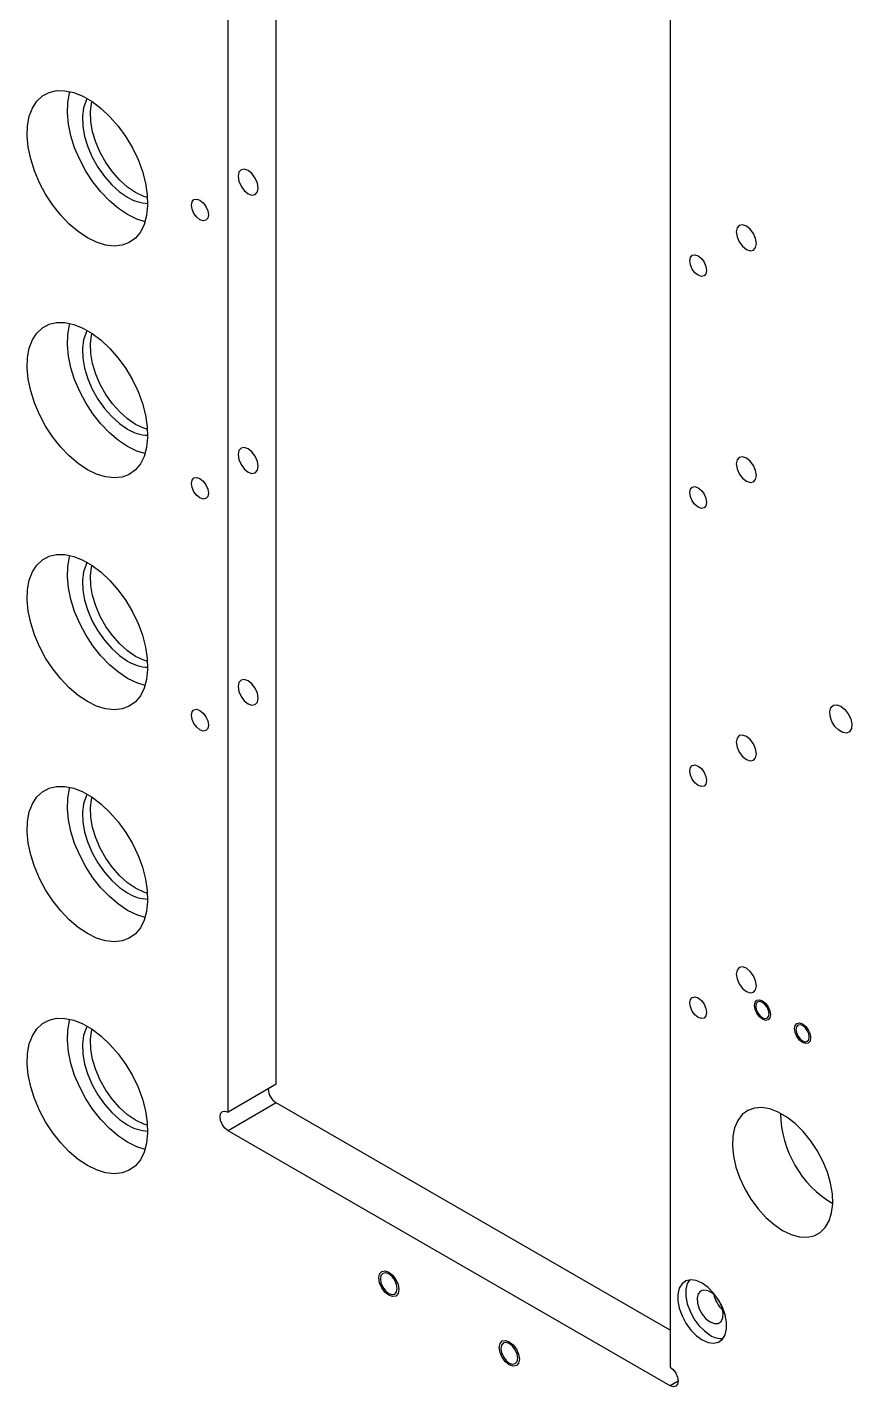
# Model space of a CAD drawing. Extents: x 2 to 292, y 3 to 207.
# Drawn here: x 248.6 to 263.11, y 149.23 to 173.16 of the extents above; entities that cross this region are included whole.
import ezdxf

# ---------------------------------------------------------------- set-up
doc = ezdxf.new("R2010")
doc.units = 0
doc.linetypes.add('SLD-实线', pattern=[0])
doc.layers.get('0').update_dxf_attribs({"linetype": 'CONTINUOUS'})

msp = doc.modelspace()

# ---------------------------------------------------------------- linework, layer by layer
at = {"color": 7, "linetype": 'SLD-实线'}
for p, q in [((252.13126072, 154.06238551), (252.13126072, 180.3549994)), ((252.97978886, 154.55223038), (252.97978886, 180.19177091)), ((259.90943527, 175.86475481), (259.90943527, 149.57214092)), ((252.97978886, 154.55223038), (252.13126072, 154.06238551)), ((252.97978886, 154.225614), (252.13126072, 153.73576913)), ((259.90943514, 150.22521436), (252.97978886, 154.225614)), ((259.90943527, 149.24552454), (252.13126072, 153.73576913))]:
    msp.add_line(p, q, dxfattribs=at)
at = {"color": 8, "linetype": 'SLD-实线'}
msp.add_line((260.05085662, 149.32716535), (259.90943527, 149.24552454), dxfattribs=at)
at = {"color": 7, "linetype": 'SLD-实线', "flags": 128}
for points in [[(249.65638724, 169.45394715), (249.49447801, 169.56176955), (249.33636411, 169.69577321), (249.18575129, 169.85281718), (249.04616936, 170.02922052), (248.92089101, 170.22084846), (248.81285178, 170.42320936), (248.72458364, 170.63156061), (248.65815704, 170.84101749), (248.61512827, 171.04667121), (248.59650463, 171.24370175), (248.60272445, 171.42749039), (248.63364128, 171.59372927), (248.68853017, 171.73852229), (248.76610566, 171.85847465), (248.864547, 171.9507767), (248.98154981, 172.01326244), (249.11436928, 172.04446909), (249.25989392, 172.04366449), (249.41471194, 172.01086778), (249.5751945, 171.94684761), (249.73757998, 171.85310446), (249.89806148, 171.73183603), (250.0528795, 171.58588366), (250.19840414, 171.41866909), (250.33122361, 171.23411235), (250.44822642, 171.03653803), (250.54666776, 170.83057802), (250.62424325, 170.62105892), (250.67913215, 170.41289252), (250.71004897, 170.21095785), (250.71626879, 170.01998795), (250.6976462, 169.8444592), (250.65461638, 169.68848605), (250.58818978, 169.55572368), (250.49992269, 169.44928405), (250.39188346, 169.37166259), (250.26660406, 169.32467856), (250.12702318, 169.30943248), (249.97640931, 169.32628298), (249.81829541, 169.37483374), (249.65638724, 169.45394715)], [(250.36349404, 169.86215121), (250.20158481, 169.96997361), (250.04347091, 170.10397728), (249.89285809, 170.26102124), (249.75327616, 170.43742459), (249.62799781, 170.62905252), (249.51995858, 170.83141342), (249.43169044, 171.03976467), (249.36526384, 171.24922155), (249.32223507, 171.45487528), (249.30361143, 171.65190581), (249.30983125, 171.83569446), (249.34074807, 172.00193333), (249.34854103, 172.02856182)], [(249.65093413, 171.90670138), (249.63201335, 171.87027343), (249.58794355, 171.73908762), (249.5687994, 171.58694336), (249.57519835, 171.41872835), (249.60693282, 171.23985038), (249.66298391, 171.05605846), (249.74155091, 170.87325967), (249.84010604, 170.69733005), (249.95548515, 170.53392257), (250.08397614, 170.38829139), (250.22145283, 170.26511508), (250.36349404, 170.16835403)], [(250.50491538, 170.24999483), (250.36287418, 170.34675588), (250.22539748, 170.46993219), (250.09690649, 170.61556338), (249.98152739, 170.77897086), (249.88297225, 170.95490048), (249.80440526, 171.13769926), (249.74835416, 171.32149119), (249.71661969, 171.50036916), (249.71022075, 171.66858417), (249.7293649, 171.82072843), (249.73741284, 171.85321555)], [(252.4848139, 170.63803778), (252.41716439, 170.66155214), (252.3598139, 170.65040892), (252.32149353, 170.60630458), (252.30803721, 170.53595359), (252.32149353, 170.45006626), (252.3598139, 170.36171815), (252.41716439, 170.28435947), (252.4848139, 170.22976737), (252.55246342, 170.20625301), (252.6098139, 170.21739622), (252.64813427, 170.26150057), (252.6615906, 170.33185156), (252.64813427, 170.41773889), (252.6098139, 170.506087), (252.55246342, 170.58344568), (252.4848139, 170.63803778)], [(250.71396059, 170.16160121), (250.64695658, 170.1827586), (250.50491538, 170.24999483)], [(251.63628602, 170.11553123), (251.69311157, 170.06967396), (251.74128541, 170.00469297), (251.77347507, 169.93048029), (251.7847778, 169.85833532), (251.77347507, 169.79924021), (251.74128541, 169.7621923), (251.69311157, 169.75283165), (251.63628602, 169.77258376), (251.57946048, 169.81844103), (251.53128558, 169.88342263), (251.49909698, 169.95763531), (251.48779319, 170.02978088), (251.49909698, 170.08887539), (251.53128558, 170.12592329), (251.57946048, 170.13528333), (251.63628602, 170.11553123)], [(250.67133989, 169.73715909), (250.52540221, 169.78303781), (250.36349404, 169.86215121)], [(261.25293799, 169.65901154), (261.18528848, 169.68252591), (261.12793799, 169.67138269), (261.08961762, 169.62727834), (261.07616129, 169.55692735), (261.08961762, 169.47104002), (261.12793799, 169.38269192), (261.18528848, 169.30533324), (261.25293799, 169.25074114), (261.3205875, 169.22722677), (261.37793799, 169.23836999), (261.41625836, 169.28247434), (261.42971468, 169.35282533), (261.41625836, 169.43871266), (261.37793799, 169.52706076), (261.3205875, 169.60441944), (261.25293799, 169.65901154)], [(260.40440997, 169.13650544), (260.46123551, 169.09064756), (260.50940988, 169.02566688), (260.54159901, 168.95145389), (260.55290227, 168.87930862), (260.54159901, 168.82021381), (260.50940988, 168.78316621), (260.46123551, 168.77380587), (260.40440997, 168.79355797), (260.34758416, 168.8394154), (260.29940979, 168.90439669), (260.26722066, 168.97860907), (260.2559174, 169.05075434), (260.26722066, 169.10984914), (260.29940979, 169.14689735), (260.34758416, 169.15625709), (260.40440997, 169.13650544)], [(249.65638724, 165.3712431), (249.49447801, 165.47906558), (249.33636411, 165.61306917), (249.18575129, 165.77011306), (249.04616936, 165.94651655), (248.92089101, 166.13814434), (248.81285178, 166.34050531), (248.72458364, 166.54885649), (248.65815704, 166.75831352), (248.61512827, 166.96396724), (248.59650463, 167.16099793), (248.60272445, 167.34478643), (248.63364128, 167.5110253), (248.68853017, 167.65581817), (248.76610566, 167.77577053), (248.864547, 167.86807228), (248.98154981, 167.93055832), (249.11436928, 167.96176528), (249.25989392, 167.96096037), (249.41471194, 167.92816366), (249.5751945, 167.86414318), (249.73757998, 167.77040004), (249.89806148, 167.64913191), (250.0528795, 167.50317954), (250.19840414, 167.33596528), (250.33122361, 167.15140822), (250.44822642, 166.95383361), (250.54666776, 166.7478739), (250.62424325, 166.5383548), (250.67913215, 166.33018855), (250.71004897, 166.12825388), (250.71626879, 165.93728413), (250.6976462, 165.76175523), (250.65461638, 165.60578208), (250.58818978, 165.47301956), (250.49992269, 165.36658001), (250.39188346, 165.28895847), (250.26660406, 165.2419746), (250.12702318, 165.22672836), (249.97640931, 165.24357894), (249.81829541, 165.29212977), (249.65638724, 165.3712431)], [(250.36349404, 165.77944717), (250.20158481, 165.88726964), (250.04347091, 166.02127323), (249.89285809, 166.17831712), (249.75327616, 166.35472062), (249.62799781, 166.5463484), (249.51995858, 166.74870938), (249.43169044, 166.95706055), (249.36526384, 167.16651759), (249.32223507, 167.37217131), (249.30361143, 167.569202), (249.30983125, 167.75299049), (249.34074807, 167.91922936), (249.34854103, 167.94585801)], [(249.65093413, 167.82399741), (249.63201335, 167.78756931), (249.58794355, 167.65638381), (249.5687994, 167.50423909), (249.57519835, 167.33602393), (249.60693282, 167.15714626), (249.66298391, 166.97335456), (249.74155091, 166.79055555), (249.84010604, 166.61462608), (249.95548515, 166.45121861), (250.08397614, 166.30558742), (250.22145283, 166.18241103), (250.36349404, 166.08564998)], [(250.50491538, 166.16729079), (250.36287418, 166.26405184), (250.22539748, 166.38722822), (250.09690649, 166.53285941), (249.98152739, 166.69626689), (249.88297225, 166.87219636), (249.80440526, 167.05499537), (249.74835416, 167.23878707), (249.71661969, 167.41766474), (249.71022075, 167.5858799), (249.7293649, 167.73802461), (249.73741284, 167.77051143)], [(250.71396059, 166.07889709), (250.64695658, 166.10005456), (250.50491538, 166.16729079)], [(250.67133989, 165.65445493), (250.52540221, 165.70033384), (250.36349404, 165.77944717)], [(252.4848139, 165.73879291), (252.41716439, 165.76230727), (252.3598139, 165.75116405), (252.32149353, 165.70705971), (252.30803721, 165.63670872), (252.32149353, 165.55082139), (252.3598139, 165.46247328), (252.41716439, 165.3851146), (252.4848139, 165.3305225), (252.55246342, 165.30700813), (252.6098139, 165.31815135), (252.64813427, 165.3622557), (252.6615906, 165.43260669), (252.64813427, 165.51849402), (252.6098139, 165.60684212), (252.55246342, 165.68420081), (252.4848139, 165.73879291)], [(261.25293799, 165.57630748), (261.18528848, 165.59982185), (261.12793799, 165.58867863), (261.08961762, 165.54457428), (261.07616129, 165.47422329), (261.08961762, 165.38833596), (261.12793799, 165.29998786), (261.18528848, 165.22262918), (261.25293799, 165.16803708), (261.3205875, 165.14452271), (261.37793799, 165.15566593), (261.41625836, 165.19977028), (261.42971468, 165.27012127), (261.41625836, 165.3560086), (261.37793799, 165.4443567), (261.3205875, 165.52171538), (261.25293799, 165.57630748)], [(251.63628602, 165.21628631), (251.69311157, 165.17042889), (251.74128541, 165.1054479), (251.77347507, 165.03123522), (251.7847778, 164.95909018), (251.77347507, 164.89999507), (251.74128541, 164.86294769), (251.69311157, 164.85358705), (251.63628602, 164.87333915), (251.57946048, 164.91919642), (251.53128558, 164.98417802), (251.49909698, 165.05839017), (251.48779319, 165.13053574), (251.49909698, 165.18963032), (251.53128558, 165.22667823), (251.57946048, 165.23603826), (251.63628602, 165.21628631)], [(260.40440997, 165.05380102), (260.46123551, 165.00794375), (260.50940988, 164.94296245), (260.54159901, 164.86875007), (260.55290227, 164.7966048), (260.54159901, 164.73751), (260.50940988, 164.70046179), (260.46123551, 164.69110144), (260.40440997, 164.71085355), (260.34758416, 164.75671097), (260.29940979, 164.82169226), (260.26722066, 164.89590525), (260.2559174, 164.96805052), (260.26722066, 165.02714533), (260.29940979, 165.06419293), (260.34758416, 165.07355327), (260.40440997, 165.05380102)], [(249.65638724, 161.2885389), (249.49447801, 161.39636161), (249.33636411, 161.53036497), (249.18575129, 161.68740894), (249.04616936, 161.86381258), (248.92089101, 162.05544021), (248.81285178, 162.25780112), (248.72458364, 162.46615237), (248.65815704, 162.67560955), (248.61512827, 162.88126297), (248.59650463, 163.07829381), (248.60272445, 163.26208246), (248.63364128, 163.42832133), (248.68853017, 163.57311405), (248.76610566, 163.69306656), (248.864547, 163.78536831), (248.98154981, 163.8478542), (249.11436928, 163.87906101), (249.25989392, 163.8782564), (249.41471194, 163.84545954), (249.5751945, 163.78143921), (249.73757998, 163.68769607), (249.89806148, 163.56642779), (250.0528795, 163.42047557), (250.19840414, 163.253261), (250.33122361, 163.0687041), (250.44822642, 162.87112964), (250.54666776, 162.66516993), (250.62424325, 162.45565068), (250.67913215, 162.24748458), (250.71004897, 162.04554991), (250.71626879, 161.85458001), (250.6976462, 161.67905096), (250.65461638, 161.52307811), (250.58818978, 161.39031544), (250.49992269, 161.28387581), (250.39188346, 161.20625435), (250.26660406, 161.15927063), (250.12702318, 161.14402424), (249.97640931, 161.16087474), (249.81829541, 161.2094258), (249.65638724, 161.2885389)], [(250.36349404, 161.69674297), (250.20158481, 161.80456567), (250.04347091, 161.93856904), (249.89285809, 162.095613), (249.75327616, 162.27201665), (249.62799781, 162.46364428), (249.51995858, 162.66600518), (249.43169044, 162.87435643), (249.36526384, 163.08381362), (249.32223507, 163.28946704), (249.30361143, 163.48649788), (249.30983125, 163.67028652), (249.34074807, 163.8365254), (249.34854103, 163.86315404)], [(249.65093413, 163.74129329), (249.63201335, 163.70486519), (249.58794355, 163.57367969), (249.5687994, 163.42153497), (249.57519835, 163.25331981), (249.60693282, 163.07444214), (249.66298391, 162.89065052), (249.74155091, 162.70785143), (249.84010604, 162.53192212), (249.95548515, 162.36851464), (250.08397614, 162.22288345), (250.22145283, 162.09970684), (250.36349404, 162.00294579)], [(250.50491538, 162.08458659), (250.36287418, 162.18134764), (250.22539748, 162.30452426), (250.09690649, 162.45015544), (249.98152739, 162.61356292), (249.88297225, 162.78949224), (249.80440526, 162.97229132), (249.74835416, 163.15608295), (249.71661969, 163.33496062), (249.71022075, 163.50317578), (249.7293649, 163.65532049), (249.73741284, 163.68780731)], [(250.71396059, 161.99619297), (250.64695658, 162.01735036), (250.50491538, 162.08458659)], [(250.67133989, 161.57175084), (250.52540221, 161.61762987), (250.36349404, 161.69674297)], [(252.4848139, 161.65608885), (252.41716439, 161.67960321), (252.3598139, 161.66845999), (252.32149353, 161.62435565), (252.30803721, 161.55400466), (252.32149353, 161.46811733), (252.3598139, 161.37976922), (252.41716439, 161.30241054), (252.4848139, 161.24781844), (252.55246342, 161.22430407), (252.6098139, 161.23544729), (252.64813427, 161.27955164), (252.6615906, 161.34990263), (252.64813427, 161.43578996), (252.6098139, 161.52413807), (252.55246342, 161.60149675), (252.4848139, 161.65608885)], [(251.63628602, 161.13358204), (251.69311157, 161.08772477), (251.74128541, 161.02274378), (251.77347507, 160.9485311), (251.7847778, 160.87638613), (251.77347507, 160.81729102), (251.74128541, 160.78024372), (251.69311157, 160.77088308), (251.63628602, 160.79063518), (251.57946048, 160.83649245), (251.53128558, 160.90147405), (251.49909698, 160.97568612), (251.48779319, 161.0478317), (251.49909698, 161.1069262), (251.53128558, 161.1439741), (251.57946048, 161.15333414), (251.63628602, 161.13358204)], [(262.91463886, 161.20812933), (262.98488396, 161.15241437), (263.04564193, 161.07389764), (263.08870732, 160.98318287), (263.10826372, 160.89252217), (263.10167011, 160.81415904), (263.06981684, 160.75867739), (263.01700591, 160.73357009), (262.95036977, 160.74222817), (262.87890808, 160.78348213), (262.81227193, 160.8517605), (262.75946101, 160.937842), (262.72760774, 161.03010065), (262.72101413, 161.1160766), (262.74057053, 161.18415796), (262.78363592, 161.22515049), (262.84439389, 161.23351756), (262.91463886, 161.20812933)], [(261.25293799, 160.67706261), (261.18528848, 160.70057698), (261.12793799, 160.68943376), (261.08961762, 160.64532941), (261.07616129, 160.57497842), (261.08961762, 160.48909109), (261.12793799, 160.40074299), (261.18528848, 160.32338431), (261.25293799, 160.26879221), (261.3205875, 160.24527784), (261.37793799, 160.25642106), (261.41625836, 160.30052541), (261.42971468, 160.37087639), (261.41625836, 160.45676373), (261.37793799, 160.54511183), (261.3205875, 160.62247051), (261.25293799, 160.67706261)], [(260.40440997, 160.1545561), (260.46123551, 160.10869868), (260.50940988, 160.04371739), (260.54159901, 159.96950501), (260.55290227, 159.89735966), (260.54159901, 159.83826486), (260.50940988, 159.80121718), (260.46123551, 159.79185683), (260.40440997, 159.81160894), (260.34758416, 159.85746636), (260.29940979, 159.92244765), (260.26722066, 159.99666011), (260.2559174, 160.06880538), (260.26722066, 160.12790026), (260.29940979, 160.16494786), (260.34758416, 160.17430821), (260.40440997, 160.1545561)], [(249.65638724, 157.20583509), (249.49447801, 157.31365718), (249.33636411, 157.44766085), (249.18575129, 157.60470482), (249.04616936, 157.78110816), (248.92089101, 157.97273609), (248.81285178, 158.1750973), (248.72458364, 158.38344855), (248.65815704, 158.59290543), (248.61512827, 158.79855915), (248.59650463, 158.99558969), (248.60272445, 159.17937834), (248.63364128, 159.34561721), (248.68853017, 159.49041024), (248.76610566, 159.61036259), (248.864547, 159.70266404), (248.98154981, 159.76515039), (249.11436928, 159.79635704), (249.25989392, 159.79555244), (249.41471194, 159.76275573), (249.5751945, 159.69873494), (249.73757998, 159.6049918), (249.89806148, 159.48372398), (250.0528795, 159.3377716), (250.19840414, 159.17055704), (250.33122361, 158.98600029), (250.44822642, 158.78842537), (250.54666776, 158.58246597), (250.62424325, 158.37294686), (250.67913215, 158.16478046), (250.71004897, 157.96284579), (250.71626879, 157.77187589), (250.6976462, 157.59634714), (250.65461638, 157.44037399), (250.58818978, 157.30761162), (250.49992269, 157.20117199), (250.39188346, 157.12355023), (250.26660406, 157.0765662), (250.12702318, 157.06132012), (249.97640931, 157.07817062), (249.81829541, 157.12672138), (249.65638724, 157.20583509)], [(250.36349404, 157.61403915), (250.20158481, 157.72186125), (250.04347091, 157.85586492), (249.89285809, 158.01290888), (249.75327616, 158.18931223), (249.62799781, 158.38094016), (249.51995858, 158.58330137), (249.43169044, 158.79165261), (249.36526384, 159.0011095), (249.32223507, 159.20676322), (249.30361143, 159.40379376), (249.30983125, 159.5875824), (249.34074807, 159.75382128), (249.34854103, 159.78044977)], [(249.65093413, 159.65858932), (249.63201335, 159.62216138), (249.58794355, 159.49097557), (249.5687994, 159.3388307), (249.57519835, 159.17061569), (249.60693282, 158.99173833), (249.66298391, 158.8079464), (249.74155091, 158.62514762), (249.84010604, 158.449218), (249.95548515, 158.28581021), (250.08397614, 158.14017903), (250.22145283, 158.01700302), (250.36349404, 157.92024167)], [(250.50491538, 158.00188247), (250.36287418, 158.09864383), (250.22539748, 158.22181983), (250.09690649, 158.36745102), (249.98152739, 158.5308588), (249.88297225, 158.70678842), (249.80440526, 158.8895872), (249.74835416, 159.07337913), (249.71661969, 159.2522565), (249.71022075, 159.4204715), (249.7293649, 159.57261637), (249.73741284, 159.60510349)], [(250.71396059, 157.91348885), (250.64695658, 157.93464655), (250.50491538, 158.00188247)], [(250.67133989, 157.48904672), (250.52540221, 157.53492545), (250.36349404, 157.61403915)], [(261.25293799, 156.59435855), (261.18528848, 156.61787292), (261.12793799, 156.6067297), (261.08961762, 156.56262535), (261.07616129, 156.49227436), (261.08961762, 156.40638703), (261.12793799, 156.31803893), (261.18528848, 156.24068025), (261.25293799, 156.18608815), (261.3205875, 156.16257378), (261.37793799, 156.173717), (261.41625836, 156.21782135), (261.42971468, 156.28817234), (261.41625836, 156.37405967), (261.37793799, 156.46240777), (261.3205875, 156.53976645), (261.25293799, 156.59435855)], [(260.40440997, 156.07185183), (260.46123551, 156.02599456), (260.50940988, 155.96101327), (260.54159901, 155.88680089), (260.55290227, 155.81465562), (260.54159901, 155.75556081), (260.50940988, 155.71851321), (260.46123551, 155.70915287), (260.40440997, 155.72890497), (260.34758416, 155.77476239), (260.29940979, 155.83974369), (260.26722066, 155.91395606), (260.2559174, 155.98610133), (260.26722066, 156.04519614), (260.29940979, 156.08224374), (260.34758416, 156.09160409), (260.40440997, 156.07185183)], [(261.5357807, 155.69634944), (261.48166109, 155.74002312), (261.4357807, 155.80191006), (261.40512441, 155.87258855), (261.39435935, 155.94129841), (261.40512441, 155.9975792), (261.4357807, 156.03286268), (261.48166109, 156.04177726), (261.5357807, 156.02296576), (261.58990031, 155.97929208), (261.6357807, 155.91740514), (261.666437, 155.84672666), (261.67720206, 155.77801679), (261.666437, 155.721736), (261.6357807, 155.68645252), (261.58990031, 155.67753795), (261.5357807, 155.69634944)], [(261.53578074, 155.72492836), (261.58042927, 155.70940891), (261.61828082, 155.7167634), (261.64357209, 155.74587234), (261.65245322, 155.792304), (261.64357209, 155.84898959), (261.61828082, 155.9072992), (261.58042927, 155.95835617), (261.53578074, 155.99438682), (261.49113195, 156.00990642), (261.45328065, 156.00255178), (261.42798938, 155.97344284), (261.41910799, 155.92701133), (261.42798938, 155.87032559), (261.45328065, 155.81201597), (261.49113195, 155.76095916), (261.53578074, 155.72492836)], [(249.65638724, 153.12313127), (249.49447801, 153.23095337), (249.33636411, 153.36495643), (249.18575129, 153.522001), (249.04616936, 153.69840434), (248.92089101, 153.89003228), (248.81285178, 154.09239288), (248.72458364, 154.30074412), (248.65815704, 154.51020162), (248.61512827, 154.71585534), (248.59650463, 154.91288587), (248.60272445, 155.09667452), (248.63364128, 155.26291339), (248.68853017, 155.40770581), (248.76610566, 155.52765816), (248.864547, 155.61996022), (248.98154981, 155.68244596), (249.11436928, 155.71365322), (249.25989392, 155.71284801), (249.41471194, 155.6800513), (249.5751945, 155.61603113), (249.73757998, 155.52228798), (249.89806148, 155.40101955), (250.0528795, 155.25506718), (250.19840414, 155.08785322), (250.33122361, 154.90329586), (250.44822642, 154.70572155), (250.54666776, 154.49976154), (250.62424325, 154.29024243), (250.67913215, 154.08207665), (250.71004897, 153.88014197), (250.71626879, 153.68917208), (250.6976462, 153.51364332), (250.65461638, 153.35767017), (250.58818978, 153.2249072), (250.49992269, 153.11846757), (250.39188346, 153.04084641), (250.26660406, 152.99386239), (250.12702318, 152.97861631), (249.97640931, 152.9954662), (249.81829541, 153.04401756), (249.65638724, 153.12313127)], [(250.36349404, 153.53133534), (250.20158481, 153.63915743), (250.04347091, 153.77316049), (249.89285809, 153.93020507), (249.75327616, 154.10660841), (249.62799781, 154.29823634), (249.51995858, 154.50059694), (249.43169044, 154.70894819), (249.36526384, 154.91840568), (249.32223507, 155.1240594), (249.30361143, 155.32108994), (249.30983125, 155.50487859), (249.34074807, 155.67111746), (249.34854103, 155.69774534)], [(249.65093413, 155.57588551), (249.63201335, 155.53945756), (249.58794355, 155.40827114), (249.5687994, 155.25612627), (249.57519835, 155.08791187), (249.60693282, 154.90903451), (249.66298391, 154.72524258), (249.74155091, 154.5424438), (249.84010604, 154.36651418), (249.95548515, 154.20310701), (250.08397614, 154.05747521), (250.22145283, 153.9342992), (250.36349404, 153.83753785)], [(262.24288748, 155.28814538), (262.18876787, 155.33181906), (262.14288748, 155.39370601), (262.11223119, 155.46438449), (262.10146613, 155.53309436), (262.11223119, 155.58937515), (262.14288748, 155.62465863), (262.18876787, 155.6335732), (262.24288748, 155.61476171), (262.29700709, 155.57108803), (262.34288748, 155.50920108), (262.37354378, 155.4385226), (262.38430884, 155.36981273), (262.37354378, 155.31353194), (262.34288748, 155.27824847), (262.29700709, 155.26933389), (262.24288748, 155.28814538)], [(262.24288737, 155.31672438), (262.28753616, 155.30120479), (262.32538746, 155.30855943), (262.35067886, 155.33766829), (262.35956012, 155.38409987), (262.35067886, 155.44078554), (262.32538746, 155.49909523), (262.28753616, 155.55015205), (262.24288737, 155.58618285), (262.19823884, 155.60170229), (262.16038755, 155.59434765), (262.13509602, 155.56523887), (262.12621489, 155.51880721), (262.13509602, 155.46212162), (262.16038755, 155.40381185), (262.19823884, 155.35275503), (262.24288737, 155.31672438)], [(250.50491538, 153.91917866), (250.36287418, 154.01594001), (250.22539748, 154.13911602), (250.09690649, 154.28474781), (249.98152739, 154.44815499), (249.88297225, 154.62408461), (249.80440526, 154.80688339), (249.74835416, 154.99067532), (249.71661969, 155.16955268), (249.71022075, 155.33776708), (249.7293649, 155.48991195), (249.73741284, 155.52239968)], [(261.88933406, 151.98112211), (262.03871118, 151.90956972), (262.18379091, 151.86943896), (262.32039964, 151.86188471), (262.44460733, 151.88712313), (262.55284096, 151.94442869), (262.64198668, 152.03215318), (262.70947985, 152.14777223), (262.75337896, 152.28796007), (262.77242117, 152.44868402), (262.76605844, 152.62531986), (262.73447412, 152.81278621), (262.67857647, 153.00569025), (262.59997391, 153.19848197), (262.50092737, 153.38561582), (262.38428649, 153.56170801), (262.2534067, 153.72169233), (262.11205328, 153.86096682), (261.96429275, 153.97552429), (261.81437562, 154.06206961), (261.66661483, 154.11811296), (261.52526141, 154.14204166), (261.39438175, 154.13316785), (261.27774087, 154.09174636), (261.1786942, 154.01896928), (261.10009164, 153.91693014), (261.04419412, 153.78856409), (261.0126098, 153.63756422), (261.00624694, 153.4682747), (261.02528915, 153.28556508), (261.06918826, 153.09469241), (261.13668143, 152.9011474), (261.22582728, 152.71049738), (261.33406092, 152.52822792), (261.45826847, 152.35958244), (261.59487721, 152.2094116), (261.73995693, 152.08203688), (261.88933406, 151.98112211)], [(250.71396059, 153.83078442), (250.64695658, 153.85194273), (250.50491538, 153.91917866)], [(252.13126072, 153.73576913), (252.077141, 153.77944261), (252.031261, 153.84132964), (252.00060444, 153.91200783), (251.98983908, 153.98071799), (252.00060444, 154.03699873), (252.031261, 154.07228222), (252.077141, 154.08119672), (252.13126072, 154.06238551)], [(250.67133989, 153.4063423), (250.52540221, 153.45222163), (250.36349404, 153.53133534)], [(254.95968764, 150.83731455), (254.89203812, 150.89190665), (254.83468764, 150.96926533), (254.79636727, 151.05761344), (254.78291094, 151.14350077), (254.79636727, 151.21385176), (254.83468764, 151.25795611), (254.89203812, 151.26909932), (254.95968764, 151.24558496), (255.02733715, 151.19099286), (255.08468764, 151.11363418), (255.12300801, 151.02528607), (255.13646433, 150.93939874), (255.12300801, 150.86904775), (255.08468764, 150.82494341), (255.02733715, 150.81380019), (254.95968764, 150.83731455)], [(254.95968725, 150.86997583), (255.0165128, 150.85022433), (255.0646877, 150.85958498), (255.0968763, 150.89663228), (255.10818008, 150.95572678), (255.0968763, 151.02787235), (255.0646877, 151.10208504), (255.0165128, 151.16706603), (254.95968725, 151.21292391), (254.90286171, 151.2326754), (254.85468786, 151.22331536), (254.82249821, 151.18626746), (254.81119548, 151.12717234), (254.82249821, 151.05502738), (254.85468786, 150.9808153), (254.90286171, 150.91583371), (254.95968725, 150.86997583)], [(260.47512052, 150.05395287), (260.5783458, 150.00883592), (260.67557199, 149.99528767), (260.76114853, 150.01409647), (260.83010236, 150.06416908), (260.87842583, 150.14259437), (260.90331064, 150.24481554), (260.90331064, 150.36489202), (260.87842583, 150.49584459), (260.83010236, 150.63006358), (260.76114853, 150.75974798), (260.67557199, 150.87736135), (260.5783458, 150.97606868), (260.47512052, 151.05013249), (260.37189525, 151.09525004), (260.27466906, 151.10879769), (260.18909252, 151.08998888), (260.12013869, 151.03991688), (260.07181496, 150.96149113), (260.04693041, 150.85926981), (260.04693041, 150.73919333), (260.07181496, 150.60824091), (260.12013869, 150.47402238), (260.18909252, 150.34433738), (260.27466906, 150.226724), (260.37189525, 150.12801729), (260.47512052, 150.05395287)], [(260.24916386, 151.10676202), (260.21323631, 151.04313194), (260.18835175, 150.94091062), (260.18835175, 150.82083413), (260.21323631, 150.68988172), (260.26156004, 150.55566318), (260.33051386, 150.42597818), (260.41609041, 150.30836481), (260.5133166, 150.20965809), (260.61654187, 150.13559367)], [(260.61654187, 150.36830809), (260.69116102, 150.33961021), (260.75769404, 150.34277937), (260.80893091, 150.37747284), (260.83931958, 150.43993114), (260.84556653, 150.52338508), (260.82699557, 150.61879162), (260.78561843, 150.71581215), (260.72591926, 150.80393219), (260.65436735, 150.8736041), (260.57871639, 150.91727647), (260.50716448, 150.93021664), (260.44746531, 150.9110238), (260.40608817, 150.86177629), (260.38751721, 150.78781132), (260.39376417, 150.6971448), (260.42415283, 150.59960049), (260.4753897, 150.50575019), (260.54192272, 150.42576364), (260.61654187, 150.36830809)], [(257.08100798, 149.61270239), (257.01335847, 149.66729449), (256.95600798, 149.74465317), (256.91768761, 149.83300127), (256.90423129, 149.9188886), (256.91768761, 149.98923959), (256.95600798, 150.03334394), (257.01335847, 150.04448716), (257.08100798, 150.02097279), (257.14865749, 149.96638069), (257.20600798, 149.88902201), (257.24432835, 149.80067391), (257.25778468, 149.71478657), (257.24432835, 149.64443559), (257.20600798, 149.60033124), (257.14865749, 149.58918802), (257.08100798, 149.61270239)], [(257.08100821, 149.64536331), (257.13783375, 149.62561181), (257.18600813, 149.63497276), (257.21819725, 149.67201976), (257.22950051, 149.73111456), (257.21819725, 149.80325983), (257.18600813, 149.87747282), (257.13783375, 149.9424535), (257.08100821, 149.98831139), (257.02418214, 150.00806318), (256.97600777, 149.99870345), (256.94381864, 149.96165524), (256.93251538, 149.90256043), (256.94381864, 149.83041516), (256.97600777, 149.75620339), (257.02418214, 149.69122149), (257.08100821, 149.64536331)], [(259.90943527, 149.57214092), (259.96355446, 149.52846714), (260.00943499, 149.46658041), (260.04009155, 149.39590161), (260.05085639, 149.32719175), (260.04009155, 149.27091071), (260.00943499, 149.23562783), (259.96355446, 149.22671303), (259.90943527, 149.24552454)]]:
    msp.add_lwpolyline(points, dxfattribs=at)
at = {"color": 7, "linetype": 'SLD-实线'}
for centre, radius, start, end in [((250.74178132, 170.77146379), 0.71192883, 237.90291475, 268.007809017), ((250.74178178, 166.68876124), 0.71193034, 237.90294737, 268.007776398), ((250.74178315, 162.60606152), 0.71193486, 237.90304523, 268.007678538), ((250.74178271, 158.52335596), 0.7119334, 237.903013776, 268.007709991), ((253.13565634, 154.47890289), 0.29740533, 181.601775373, 238.392925961), ((263.73396959, 154.06668331), 1.87947089, 180.761555027, 239.233062438), ((250.74178804, 154.44066551), 0.71194756, 237.903222557, 268.007320963), ((261.19727076, 150.96893128), 0.53192639, 192.47864915, 227.516017469), ((260.80957102, 150.42669163), 0.34928251, 236.451355953, 275.409407246)]:
    msp.add_arc(centre, radius, start, end, dxfattribs=at)

doc.saveas('drawing.dxf')
